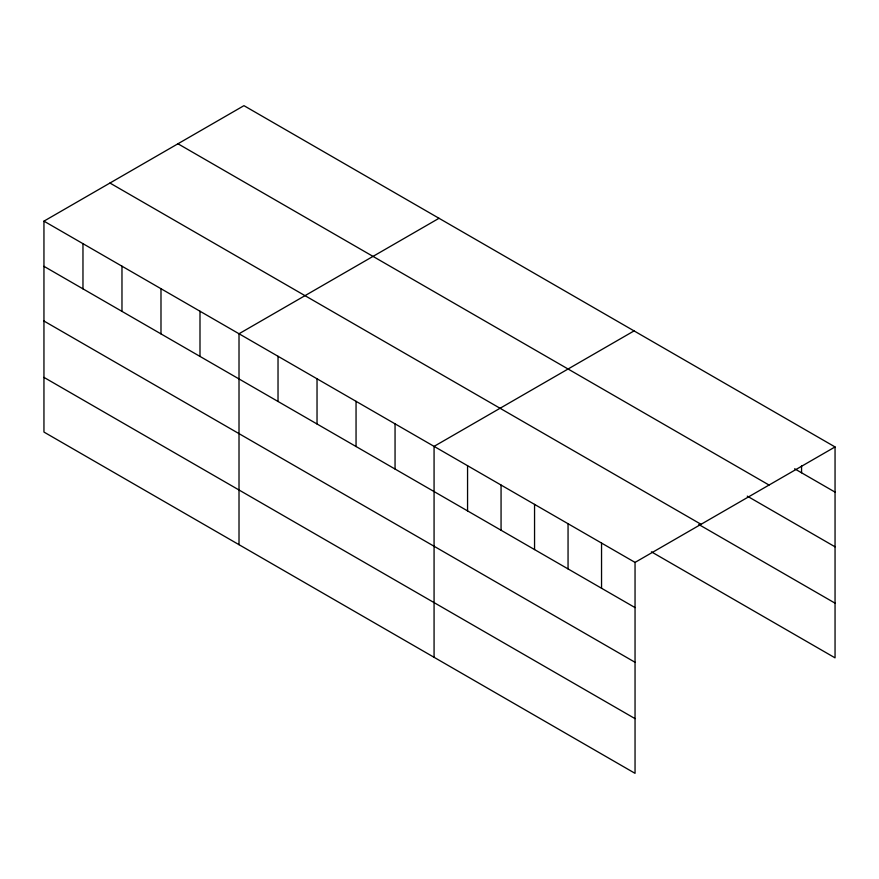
<?xml version="1.0" encoding="UTF-8"?>
<svg xmlns="http://www.w3.org/2000/svg" width="879" height="879" viewBox="0 0 879 879"><rect width="100%" height="100%" fill="white"/><g stroke="black" fill="none" stroke-linecap="round" stroke-linejoin="round"><path stroke-width="1.32" d="M43.95 221.145L635.045 562.406L635.045 773.333L43.95 432.061L43.95 221.145L243.955 105.667L835.05 446.939L835.05 657.855L651.405 551.825M439.017 218.289L239.011 333.756L239.011 544.683M634.078 330.9L434.072 446.378L434.072 657.305M635.045 562.406L835.05 446.939M794.627 468.782L835.05 492.119M177.954 143.771L769.048 485.043M747.271 496.13L835.05 546.815M109.952 183.041L701.046 524.302M698.761 524.477L835.05 603.159M43.95 266.326L635.045 607.598M43.95 321.022L635.045 662.283M43.95 377.377L635.045 718.637M801.56 465.936L801.56 472.781M601.544 543.068L601.544 588.26M568.054 523.73L568.054 568.911M534.553 504.392L534.553 549.573M501.063 485.054L501.063 530.235M467.562 465.716L467.562 510.897M395.056 423.854L395.056 469.034M356.05 401.329L356.05 446.521M317.033 378.805L317.033 423.997M278.028 356.281L278.028 401.472M199.994 311.232L199.994 356.424M160.989 288.708L160.989 333.899M121.972 266.194L121.972 311.375M82.967 243.67L82.967 288.85"/></g></svg>
